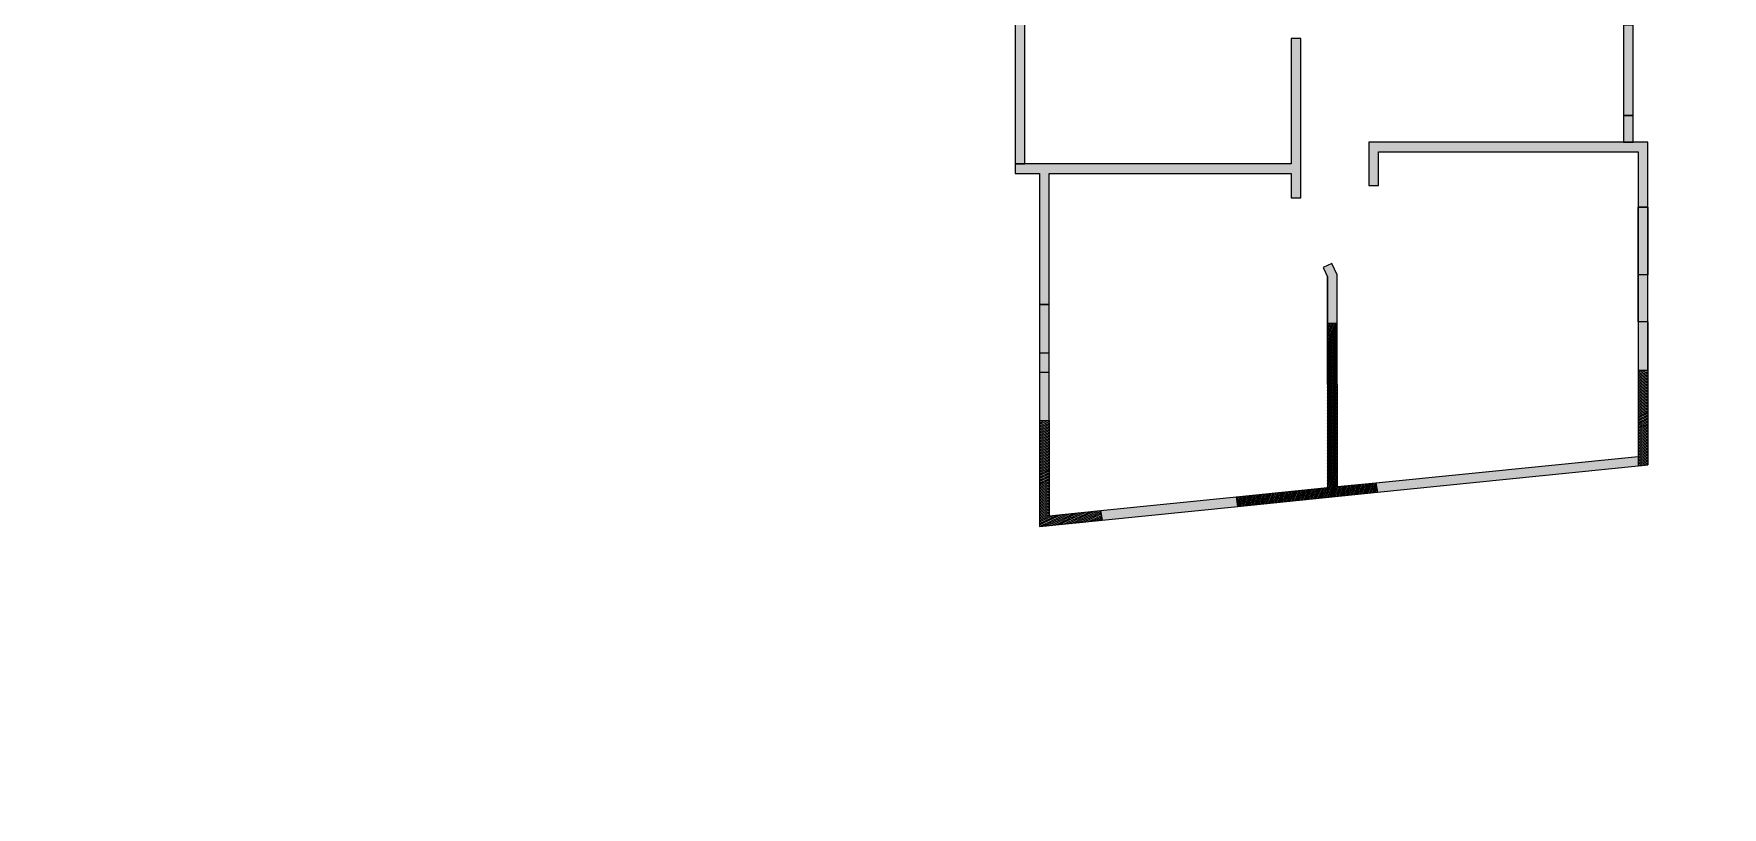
# Model space of a CAD drawing. Header units: millimetres. Extents: x -13 to 207, y 5 to 62.
# Drawn here: x 109.3 to 144.15, y 5 to 20.96 of the extents above; entities that cross this region are included whole.
import ezdxf
from ezdxf.enums import TextEntityAlignment as Align

# ---------------------------------------------------------------- set-up
doc = ezdxf.new("R2010")
doc.units = ezdxf.units.MM
doc.layers.add('MUROS_EST', color=5, linetype='Continuous')
doc.layers.add('VIGAS_1', color=2, linetype='Continuous')
doc.layers.get('0').off()
doc.styles.add('ROMAND', font='romand', dxfattribs={"height": 31.5})
pattern_1 = [(25, (-3.105805, -6.50316), (-0.0118333113, 0.025376618), [])]

# ---------------------------------------------------------------- blocks, each defined once
blk = doc.blocks.new('EJE-1')
at = {"color": 3, "linetype": 'Continuous'}
blk.add_circle((0, 0), 35, dxfattribs=at)
at = {"color": 5, "linetype": 'Continuous', "style": 'ROMAND'}
blk.add_attdef('0', text='', height=25, dxfattribs=at).set_placement((0.2, 0), align=Align.MIDDLE)

msp = doc.modelspace()

# ---------------------------------------------------------------- hatches: boundary and pattern name
at = {"layer": 'MUROS_EST', "transparency": 33554687}
h = msp.add_hatch(color=5, dxfattribs=at)
h.dxf.hatch_style = 1
h.paths.add_polyline_path([(135.256, 18.077), (135.256, 17.577), (135.456, 17.577), (135.456, 20.867), (135.256, 20.867), (135.256, 18.277), (129.556, 18.277), (129.556, 18.077), (130.056, 18.077), (130.056, 15.377), (130.256, 15.377), (130.256, 18.077)])
h = msp.add_hatch(color=256, dxfattribs=at)
h.dxf.hatch_style = 1
h.paths.add_polyline_path([(142.314, 19.274), (142.114, 19.274), (142.114, 18.727), (142.314, 18.727)])
h = msp.add_hatch(color=256, dxfattribs=at)
h.dxf.hatch_style = 1
h.paths.add_polyline_path([(136.856, 18.727), (136.856, 17.827), (137.056, 17.827), (137.056, 18.527), (142.414, 18.527), (142.414, 17.386), (142.614, 17.386), (142.614, 18.727)])
h = msp.add_hatch(color=256, dxfattribs=at)
h.dxf.hatch_style = 1
h.paths.add_polyline_path([(136.006, 15.942), (136.006, 14.989), (136.206, 14.989), (136.206, 15.987), (136.096, 16.221), (135.915, 16.135)])
h = msp.add_hatch(dxfattribs=at)
h.set_pattern_fill('ANSI31', color=256, scale=0.0088, angle=21)
h.paths.add_polyline_path([(136.206, 13.723), (136.206, 14.989), (136.006, 14.989), (136.006, 13.723), (136.006, 11.595), (134.129, 11.404), (134.154, 11.205), (137.035, 11.498), (137.004, 11.695), (136.206, 11.615)])
h = msp.add_hatch(dxfattribs=at)
h.set_pattern_fill('_USER', color=256, scale=0.028, angle=25, pattern_type=0)
h.set_pattern_definition(pattern_1)
h.paths.add_polyline_path([(142.514, 12.255), (142.414, 12.245), (142.414, 12.043), (142.514, 12.053)])
h.paths.add_polyline_path([(142.614, 12.265), (142.514, 12.255), (142.514, 12.154), (142.614, 12.154)])
h.paths.add_polyline_path([(142.614, 12.154), (142.514, 12.154), (142.514, 12.054), (142.519, 12.054), (142.614, 12.064)])
h.paths.add_polyline_path([(142.614, 12.873), (142.514, 12.873), (142.514, 12.255), (142.614, 12.265)])
h.paths.add_polyline_path([(142.514, 12.873), (142.464, 12.873), (142.414, 12.873), (142.414, 12.295), (142.414, 12.245), (142.514, 12.255)])
h.paths.add_polyline_path([(142.514, 14.016), (142.414, 14.016), (142.414, 12.873), (142.514, 12.873)])
h.paths.add_polyline_path([(142.614, 14.016), (142.514, 14.016), (142.514, 12.873), (142.614, 12.873)])
h.paths.add_polyline_path([(142.371, 12.889), (142.657, 12.889), (142.657, 13.092), (142.371, 13.092)], flags=9)
h = msp.add_hatch(dxfattribs=at)
h.set_pattern_fill('_USER', color=256, scale=0.028, angle=25, pattern_type=0)
h.set_pattern_definition(pattern_1)
h.paths.add_polyline_path([(142.514, 14.016), (142.414, 14.016), (142.414, 12.873), (142.514, 12.873)])
h.paths.add_polyline_path([(142.614, 14.016), (142.514, 14.016), (142.514, 12.873), (142.614, 12.873)])
h = msp.add_hatch(dxfattribs=at)
h.set_pattern_fill('_USER', color=256, scale=0.028, angle=25, pattern_type=0)
h.set_pattern_definition(pattern_1)
h.paths.add_polyline_path([(130.256, 12.977), (130.156, 12.977), (130.156, 10.9), (130.166, 10.801), (131.35, 10.921), (131.34, 11.021), (131.325, 11.12), (131.317, 11.119), (130.256, 11.011)])
h.paths.add_polyline_path([(130.156, 12.977), (130.056, 12.977), (130.056, 10.9), (130.156, 10.9)])
h.paths.add_polyline_path([(130.156, 10.9), (130.056, 10.9), (130.056, 10.79), (130.156, 10.8)])
h = msp.add_hatch(dxfattribs=at)
h.set_pattern_fill('ANSI32', color=256, angle=25)
h.set_pattern_definition([(70, (-3.106, -6.503), (-8.9506, 3.25774), []), (70, (0.964, -4.606), (-8.9506, 3.25774), [])])
h.paths.add_polyline_path([(130.256, 12.977), (130.156, 12.977), (130.156, 10.9), (130.166, 10.801), (131.35, 10.921), (131.34, 11.021), (131.325, 11.12), (131.317, 11.119), (130.256, 11.011)], flags=0)
h.paths.add_polyline_path([(131.35, 10.921), (131.34, 11.021), (131.325, 11.12), (131.317, 11.119), (130.256, 11.011), (130.256, 12.977), (130.156, 12.977), (130.156, 10.9), (130.166, 10.801)], flags=17)
h.paths.add_polyline_path([(131.34, 11.021), (131.325, 11.12), (131.317, 11.119), (130.256, 11.011), (130.256, 12.977), (130.156, 12.977), (130.156, 10.9), (130.166, 10.801), (131.35, 10.921)], flags=17)
at = {"layer": 'VIGAS_1', "transparency": 33554687}
h = msp.add_hatch(color=256, dxfattribs=at)
h.dxf.hatch_style = 1
h.paths.add_polyline_path([(129.756, 23.277), (129.556, 23.277), (129.556, 19.274), (129.756, 19.274)])
h.paths.add_polyline_path([(129.756, 19.274), (129.556, 19.274), (129.556, 18.277), (129.756, 18.277)])
h = msp.add_hatch(color=2, dxfattribs=at)
h.dxf.hatch_style = 1
h.paths.add_polyline_path([(142.214, 21.142), (142.114, 21.142), (142.114, 19.274), (142.214, 19.274)])
h.paths.add_polyline_path([(142.214, 19.274), (142.314, 19.274), (142.314, 21.142), (142.214, 21.142)])
h = msp.add_hatch(color=256, dxfattribs=at)
h.dxf.hatch_style = 1
h.paths.add_polyline_path([(142.614, 15.016), (142.414, 15.016), (142.414, 14.016), (142.614, 14.016)])
h.paths.add_polyline_path([(142.614, 17.386), (142.414, 17.386), (142.414, 15.986), (142.614, 15.986)])
h = msp.add_hatch(color=5, dxfattribs=at)
h.dxf.hatch_style = 1
h.paths.add_polyline_path([(78.305, 14.377), (78.205, 14.377), (78.205, 13.977), (78.305, 13.977)])
h.paths.add_polyline_path([(78.205, 14.377), (78.105, 14.377), (78.105, 13.977), (78.205, 13.977)])
h.paths.add_polyline_path([(90.663, 15.986), (90.563, 15.986), (90.563, 15.016), (90.663, 15.016)])
h.paths.add_polyline_path([(90.563, 15.986), (90.463, 15.986), (90.463, 15.016), (90.563, 15.016)])
h.paths.add_polyline_path([(130.256, 14.377), (130.056, 14.377), (130.056, 13.977), (130.256, 13.977)])
h.paths.add_polyline_path([(142.614, 15.986), (142.414, 15.986), (142.414, 15.016), (142.614, 15.016)])
h = msp.add_hatch(color=256, dxfattribs=at)
h.dxf.hatch_style = 1
h.paths.add_polyline_path([(130.256, 15.377), (130.056, 15.377), (130.056, 14.377), (130.256, 14.377)])
h.paths.add_polyline_path([(130.256, 13.977), (130.056, 13.977), (130.056, 12.977), (130.256, 12.977)])
h = msp.add_hatch(color=256, dxfattribs=at)
h.dxf.hatch_style = 1
h.paths.add_polyline_path([(134.154, 11.205), (134.129, 11.404), (131.317, 11.119), (131.35, 10.921)])
h.paths.add_polyline_path([(142.414, 12.043), (142.414, 12.238), (137.004, 11.695), (137.035, 11.498)])

# ---------------------------------------------------------------- linework, layer by layer
at = {"layer": 'MUROS_EST'}
for p, q in [((135.256, 18.277), (129.556, 18.277)), ((130.256, 18.077), (135.256, 18.077)), ((136.006, 13.723), (136.006, 15.942)), ((136.206, 13.723), (136.206, 15.987)), ((136.006, 13.723), (136.006, 11.595)), ((136.206, 13.723), (136.206, 11.615)), ((130.056, 12.977), (130.056, 10.79)), ((130.256, 12.977), (130.256, 11.011)), ((134.116, 11.403), (136.006, 11.595)), ((136.206, 11.615), (137.004, 11.695)), ((134.154, 11.205), (137.035, 11.498)), ((130.056, 10.79), (131.356, 10.922)), ((130.256, 11.011), (131.317, 11.119))]:
    msp.add_line(p, q, dxfattribs=at)
at = {"layer": 'MUROS_EST', "color": 5}
for p, q in [((137.004, 11.695), (137.035, 11.498)), ((134.129, 11.404), (134.154, 11.205))]:
    msp.add_line(p, q, dxfattribs=at)
at = {"layer": 'MUROS_EST'}
for points in [[(129.556, 18.277), (129.556, 18.077), (130.056, 18.077), (130.056, 15.377), (130.256, 15.377), (130.256, 18.077), (135.256, 18.077), (135.256, 17.577), (135.456, 17.577), (135.456, 20.867), (135.256, 20.867), (135.256, 18.277), (129.556, 18.277)], [(142.414, 17.386), (142.614, 17.386), (142.614, 18.727), (136.856, 18.727), (136.856, 17.827), (137.056, 17.827), (137.056, 18.527), (142.414, 18.527), (142.414, 17.386), (142.614, 17.386)], [(135.915, 16.135), (136.006, 15.942), (136.006, 14.989), (136.206, 14.989), (136.206, 15.987), (136.096, 16.221), (135.915, 16.135)]]:
    msp.add_lwpolyline(points, dxfattribs=at)
msp.add_lwpolyline([(142.114, 18.727), (142.314, 18.727), (142.314, 19.274), (142.114, 19.274)], close=True, dxfattribs=at)
at = {"layer": 'VIGAS_1'}
for p, q in [((142.414, 15.986), (142.414, 17.386)), ((142.614, 17.386), (142.614, 15.986)), ((142.414, 15.016), (142.414, 15.986)), ((142.614, 15.016), (142.614, 15.986)), ((142.414, 15.016), (142.414, 14.016)), ((142.614, 15.016), (142.614, 14.016)), ((142.414, 14.016), (142.414, 12.295)), ((142.614, 14.016), (142.614, 12.064)), ((131.317, 11.119), (134.129, 11.404)), ((131.35, 10.921), (134.154, 11.205))]:
    msp.add_line(p, q, dxfattribs=at)
at = {"layer": 'VIGAS_1', "color": 2}
for p, q in [((142.614, 15.986), (142.414, 15.986)), ((142.614, 15.016), (142.414, 15.016)), ((130.056, 14.377), (130.256, 14.377)), ((130.056, 13.977), (130.256, 13.977)), ((137.004, 11.695), (142.414, 12.238)), ((142.414, 12.295), (142.414, 12.043)), ((137.035, 11.498), (142.414, 12.043)), ((142.414, 12.043), (142.614, 12.064)), ((137.004, 11.695), (137.035, 11.498)), ((134.154, 11.205), (134.129, 11.404)), ((131.317, 11.119), (131.35, 10.921))]:
    msp.add_line(p, q, dxfattribs=at)
at = {"layer": 'VIGAS_1'}
for points in [[(129.556, 18.277), (129.756, 18.277), (129.756, 23.277), (129.556, 23.277), (129.556, 18.277)], [(142.614, 17.386), (142.414, 17.386), (142.414, 14.016), (142.614, 14.016), (142.614, 17.386)], [(130.256, 15.377), (130.056, 15.377), (130.056, 12.977), (130.256, 12.977), (130.256, 15.377)]]:
    msp.add_lwpolyline(points, dxfattribs=at)
msp.add_lwpolyline([(142.114, 19.274), (142.314, 19.274), (142.314, 21.142), (142.114, 21.142)], close=True, dxfattribs=at)

# ---------------------------------------------------------------- block references
at = {"xscale": 0.0100000000002183, "yscale": 0.0100000000002183, "zscale": 0.0100000000002183}
for p in [(125.506, 18.752), (125.506, 18.052), (125.506, 10.471), (125.506, 9.394), (130.171, 5.695), (135.356, 5.694), (136.106, 5.694), (136.938, 5.694), (139.091, 5.694), (142.197, 5.694), (137.909, 5.348), (143.802, 5.391)]:
    msp.add_blockref('EJE-1', p, dxfattribs=at)

doc.saveas('drawing.dxf')
